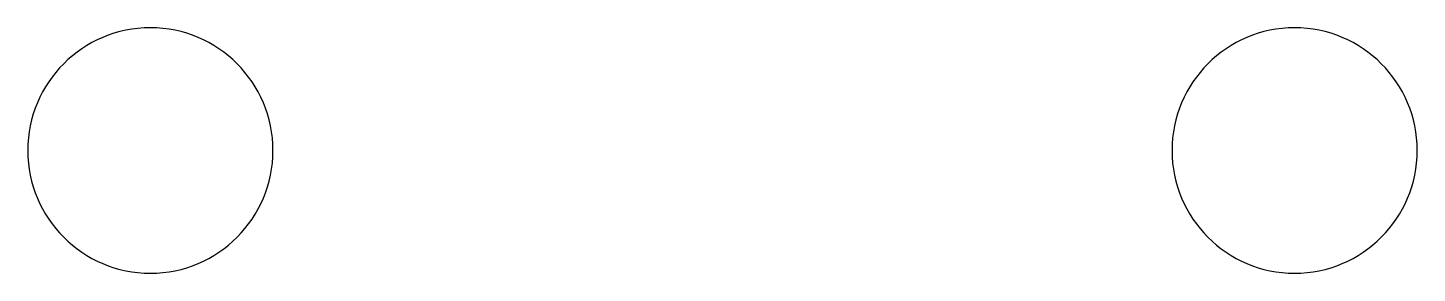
# Model space of a CAD drawing. Extents: x -8.5 to 8.5, y 3.5 to 6.5.
import ezdxf

# ---------------------------------------------------------------- set-up
doc = ezdxf.new("R2010")
doc.units = 0
doc.layers.add('LAYER_1', color=7, linetype='CONTINUOUS')

msp = doc.modelspace()

# ---------------------------------------------------------------- linework, layer by layer
at = {"layer": 'LAYER_1', "color": 250}
for points in [[(-5.5, 5), (-5.5, 4.172), (-6.172, 3.5), (-7, 3.5), (-7.828, 3.5), (-8.5, 4.172), (-8.5, 5), (-8.5, 5.829), (-7.828, 6.5), (-7, 6.5), (-6.172, 6.5), (-5.5, 5.829), (-5.5, 5)], [(8.5, 5), (8.5, 4.172), (7.828, 3.5), (7, 3.5), (6.172, 3.5), (5.5, 4.172), (5.5, 5), (5.5, 5.829), (6.172, 6.5), (7, 6.5), (7.828, 6.5), (8.5, 5.829), (8.5, 5)]]:
    msp.add_open_spline(points, degree=3, knots=[0, 0, 0, 0, 1, 1, 1, 2, 2, 2, 3, 3, 3, 4, 4, 4, 4], dxfattribs=at)

doc.saveas('drawing.dxf')
